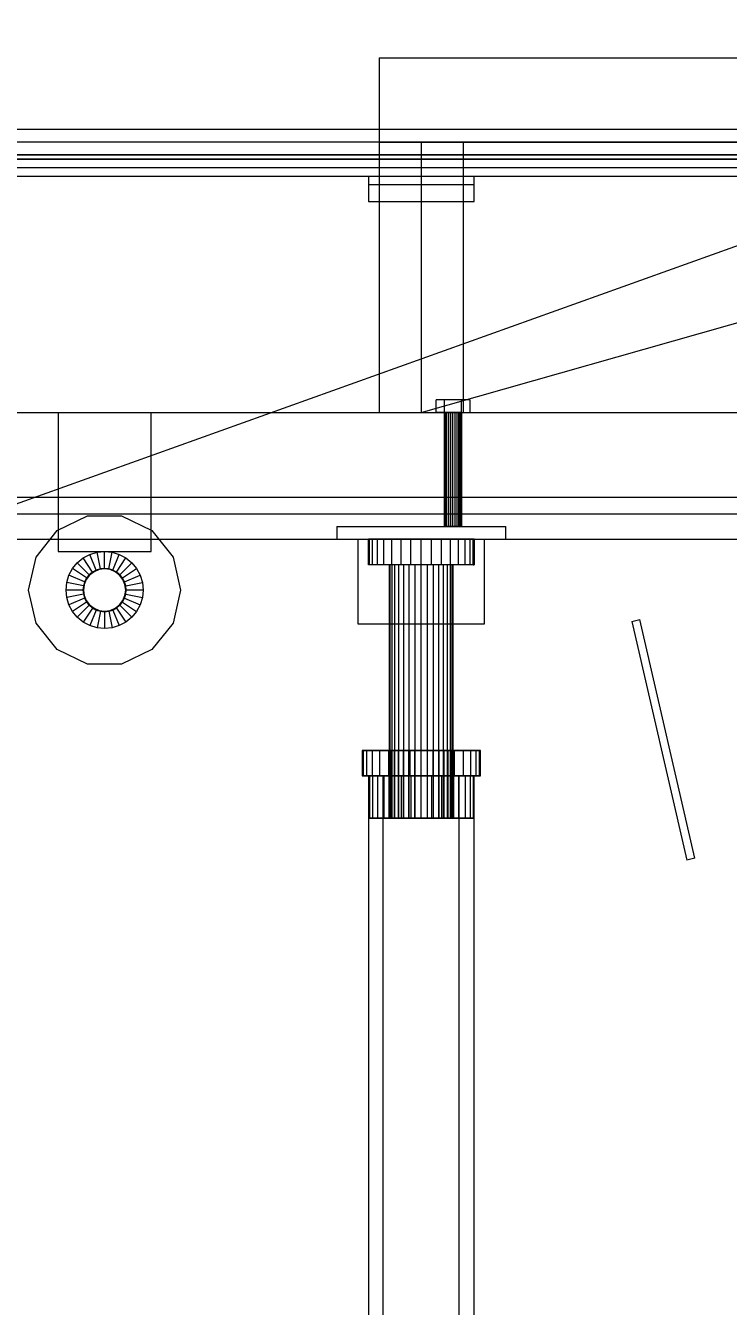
# Model space of a CAD drawing. Header units: millimetres. Extents: x -1970 to 59977, y -50268 to 6837.
# Drawn here: x 26941 to 27274, y 719 to 1325 of the extents above; entities that cross this region are included whole.
import ezdxf

# ---------------------------------------------------------------- set-up
doc = ezdxf.new("R2010")
doc.units = ezdxf.units.MM
for name, color, linetype, lineweight in [('COTAS_P', 1, 'Continuous', 0), ('lateral_briquetadora', 7, 'Continuous', 0), ('lateral_C03', 7, 'Continuous', 0), ('lateral_C05', 7, 'Continuous', 0)]:
    doc.layers.add(name, color=color, linetype=linetype, lineweight=lineweight)
doc.dimstyles.new('R19_100', dxfattribs={"dimtxt": 250, "dimasz": 150, "dimexe": 150, "dimexo": 80, "dimgap": 100, "dimtad": 1, "dimtih": 1, "dimtoh": 1, "dimdsep": 46, "dimcen": 0.09, "dimadec": 0, "dimazin": 0, "dimtfac": 1, "dimtdec": 4, "dimtofl": 0, "dimtmove": 0, "dimatfit": 3, "dimfxl": 1, "dimtolj": 1, "dimtzin": 0, "dimarcsym": 0})

# ---------------------------------------------------------------- blocks, each defined once
blk = doc.blocks.new('*D6')
at = {"layer": 'COTAS_P', "color": 0, "lineweight": -2, "transparency": 16777216}
for p, q in [((25128.19, 1262), (25128.19, 2232)), ((27628.19, 1262), (27628.19, 2232)), ((25278.19, 2082), (27478.19, 2082))]:
    blk.add_line(p, q, dxfattribs=at)
at = {"layer": 'COTAS_P', "color": 0, "transparency": 16777216}
for points in [[(25278.19, 2107), (25278.19, 2057), (25128.19, 2082)], [(27478.19, 2107), (27478.19, 2057), (27628.19, 2082)]]:
    blk.add_solid(points, dxfattribs=at)
at = {"layer": 'Defpoints', "color": 0, "transparency": 16777216}
for p in [(27628.19, 2082), (25128.19, 1182), (27628.19, 1182)]:
    blk.add_point(p, dxfattribs=at)
blk = doc.blocks.new('*D9')
at = {"layer": 'COTAS_P', "color": 0, "lineweight": -2, "transparency": 16777216}
for p, q in [((38921.29, 3577.96), (38703.45, 4523.18)), ((27384.72, 1760.7), (38590.97, 4343.32)), ((27422.7, 927.96), (27204.86, 1873.18))]:
    blk.add_line(p, q, dxfattribs=at)
at = {"layer": 'COTAS_P', "color": 0, "transparency": 16777216}
for points in [[(38585.35, 4367.69), (38596.58, 4318.96), (38737.13, 4377.01)], [(27379.1, 1785.06), (27390.33, 1736.34), (27238.55, 1727.01)]]:
    blk.add_solid(points, dxfattribs=at)
at = {"layer": 'Defpoints', "color": 0, "transparency": 16777216}
for p in [(38737.13, 4377.01), (38939.25, 3500), (27440.67, 850)]:
    blk.add_point(p, dxfattribs=at)

msp = doc.modelspace()

# ---------------------------------------------------------------- linework, layer by layer
at = {"layer": 'lateral_briquetadora'}
for p, q in [((27403.187, 1276), (26783.187, 1276)), ((27413.187, 1264), (26783.187, 1264)), ((26828.187, 1264), (27398.187, 1264)), ((27398.187, 1264), (26828.187, 1060))]:
    msp.add_line(p, q, dxfattribs=at)
at = {"layer": 'lateral_C03'}
for p, q in [((27227.855, 1043.141), (27231.753, 1044.04)), ((27227.855, 1043.141), (27253.906, 930.104)), ((27257.804, 931.003), (27231.753, 1044.04)), ((27257.804, 931.003), (27253.906, 930.104))]:
    msp.add_line(p, q, dxfattribs=at)
at = {"layer": 'lateral_C05'}
for p, q in [((27108.187, 1310), (28033.187, 1310)), ((27108.187, 1310), (27108.187, 1270)), ((27628.187, 1270), (25128.187, 1270)), ((27108.187, 1270), (27148.187, 1270)), ((27108.187, 1270), (27108.187, 1142)), ((27108.187, 1270), (28033.187, 1270)), ((27128.187, 1142), (27578.187, 1270)), ((27578.187, 1270), (27128.187, 1270)), ((27128.187, 1270), (27128.187, 1142)), ((27148.187, 1142), (27148.187, 1270)), ((27628.187, 1262), (25128.187, 1262)), ((25218.187, 1262), (27538.187, 1262)), ((25218.187, 1258), (27538.187, 1258)), ((25218.187, 1254), (27538.187, 1254)), ((27103.187, 1254), (27153.187, 1254)), ((27103.187, 1254), (27103.187, 1250)), ((27103.187, 1250), (27153.187, 1250)), ((27103.187, 1250), (27103.187, 1242)), ((27153.187, 1250), (27153.187, 1254)), ((27153.187, 1242), (27153.187, 1250)), ((27103.187, 1242), (27153.187, 1242)), ((27108.187, 1242), (27148.187, 1242)), ((27108.187, 1242), (27108.187, 1142)), ((27148.187, 1142), (27148.187, 1242)), ((27139.187, 1148), (27135.187, 1148)), ((27135.187, 1142), (27135.187, 1148)), ((27147.187, 1148), (27139.187, 1148)), ((27139.187, 1142), (27139.187, 1148)), ((27151.187, 1148), (27147.187, 1148)), ((27147.187, 1142), (27147.187, 1148)), ((27151.187, 1148), (27151.187, 1142)), ((25038.187, 1142), (27328.187, 1142)), ((26956.187, 1142), (27000.187, 1142)), ((26956.187, 1142), (26956.187, 1076.25)), ((27000.187, 1076.25), (27000.187, 1142)), ((27108.187, 1142), (27148.187, 1142)), ((27139.187, 1142), (27135.187, 1142)), ((27139.323, 1142), (27139.187, 1142)), ((27139.187, 1088), (27139.187, 1142)), ((27147.187, 1142), (27139.187, 1142)), ((27139.722, 1142), (27139.323, 1142)), ((27139.323, 1088), (27139.323, 1142)), ((27140.358, 1142), (27139.722, 1142)), ((27139.722, 1088), (27139.722, 1142)), ((27141.187, 1142), (27140.358, 1142)), ((27140.358, 1088), (27140.358, 1142)), ((27142.151, 1142), (27141.187, 1142)), ((27141.187, 1088), (27141.187, 1142)), ((27143.187, 1142), (27142.151, 1142)), ((27142.151, 1088), (27142.151, 1142)), ((27144.222, 1142), (27143.187, 1142)), ((27143.187, 1088), (27143.187, 1142)), ((27145.187, 1142), (27144.222, 1142)), ((27144.222, 1088), (27144.222, 1142)), ((27146.015, 1142), (27145.187, 1142)), ((27145.187, 1088), (27145.187, 1142)), ((27146.651, 1142), (27146.015, 1142)), ((27146.015, 1088), (27146.015, 1142)), ((27147.05, 1142), (27146.651, 1142)), ((27146.651, 1088), (27146.651, 1142)), ((27147.187, 1142), (27147.05, 1142)), ((27147.05, 1088), (27147.05, 1142)), ((27147.187, 1142), (27147.187, 1088)), ((27147.187, 1142), (27151.187, 1142)), ((25128.187, 1102), (27628.187, 1102)), ((25128.187, 1094), (27628.187, 1094)), ((26955.741, 1086.146), (26970.176, 1093.097)), ((26970.176, 1093.097), (26986.197, 1093.097)), ((26986.197, 1093.097), (27000.632, 1086.146)), ((26945.752, 1073.62), (26955.741, 1086.146)), ((27000.632, 1086.146), (27010.621, 1073.62)), ((27088.187, 1088), (27168.187, 1088)), ((27088.187, 1088), (27088.187, 1082)), ((27139.323, 1088), (27139.187, 1088)), ((27139.722, 1088), (27139.323, 1088)), ((27140.358, 1088), (27139.722, 1088)), ((27141.187, 1088), (27140.358, 1088)), ((27142.151, 1088), (27141.187, 1088)), ((27143.187, 1088), (27142.151, 1088)), ((27144.222, 1088), (27143.187, 1088)), ((27145.187, 1088), (27144.222, 1088)), ((27146.015, 1088), (27145.187, 1088)), ((27146.651, 1088), (27146.015, 1088)), ((27147.05, 1088), (27146.651, 1088)), ((27147.05, 1088), (27147.187, 1088)), ((27168.187, 1082), (27168.187, 1088)), ((25038.187, 1082), (27328.187, 1082)), ((27088.187, 1082), (27168.187, 1082)), ((27098.187, 1082), (27158.187, 1082)), ((27098.187, 1082), (27098.187, 1042)), ((27103.667, 1082), (27103.187, 1082)), ((27103.187, 1070), (27103.187, 1082)), ((27105.09, 1082), (27103.667, 1082)), ((27103.667, 1070), (27103.667, 1082)), ((27107.4, 1082), (27105.09, 1082)), ((27105.09, 1070), (27105.09, 1082)), ((27110.509, 1082), (27107.4, 1082)), ((27107.4, 1070), (27107.4, 1082)), ((27114.297, 1082), (27110.509, 1082)), ((27110.509, 1070), (27110.509, 1082)), ((27118.619, 1082), (27114.297, 1082)), ((27114.297, 1070), (27114.297, 1082)), ((27123.309, 1082), (27118.619, 1082)), ((27118.619, 1070), (27118.619, 1082)), ((27128.187, 1082), (27123.309, 1082)), ((27123.309, 1070), (27123.309, 1082)), ((27133.064, 1082), (27128.187, 1082)), ((27128.187, 1070), (27128.187, 1082)), ((27137.754, 1082), (27133.064, 1082)), ((27133.064, 1070), (27133.064, 1082)), ((27142.076, 1082), (27137.754, 1082)), ((27137.754, 1070), (27137.754, 1082)), ((27145.864, 1082), (27142.076, 1082)), ((27142.076, 1070), (27142.076, 1082)), ((27148.973, 1082), (27145.864, 1082)), ((27145.864, 1070), (27145.864, 1082)), ((27151.284, 1082), (27148.973, 1082)), ((27148.973, 1070), (27148.973, 1082)), ((27152.706, 1082), (27151.284, 1082)), ((27151.284, 1070), (27151.284, 1082)), ((27153.187, 1082), (27152.706, 1082)), ((27152.706, 1070), (27152.706, 1082)), ((27153.187, 1082), (27153.187, 1070)), ((27158.187, 1042), (27158.187, 1082)), ((26942.187, 1058), (26945.752, 1073.62)), ((26956.187, 1076.25), (27000.187, 1076.25)), ((26968.047, 1073.174), (26971.203, 1074.861)), ((26971.203, 1074.861), (26974.626, 1075.899)), ((26974.264, 1067.47), (26971.203, 1074.861)), ((26974.626, 1075.899), (26978.187, 1076.25)), ((26976.187, 1068.053), (26974.626, 1075.899)), ((26978.187, 1068.25), (26978.187, 1076.25)), ((26978.187, 1076.25), (26981.747, 1075.899)), ((26980.186, 1068.053), (26981.747, 1075.899)), ((26981.747, 1075.899), (26985.171, 1074.861)), ((26982.109, 1067.47), (26985.171, 1074.861)), ((26985.171, 1074.861), (26988.326, 1073.174)), ((27010.621, 1073.62), (27014.187, 1058)), ((26961.326, 1064.984), (26963.012, 1068.139)), ((26963.012, 1068.139), (26965.282, 1070.905)), ((26969.664, 1063.695), (26963.012, 1068.139)), ((26965.282, 1070.905), (26968.047, 1073.174)), ((26970.939, 1065.248), (26965.282, 1070.905)), ((26972.492, 1066.523), (26968.047, 1073.174)), ((26974.264, 1067.47), (26972.492, 1066.523)), ((26975.598, 1067.659), (26973.187, 1066.66)), ((26976.187, 1068.053), (26974.264, 1067.47)), ((26978.187, 1068), (26975.598, 1067.659)), ((26978.187, 1068.25), (26976.187, 1068.053)), ((26980.186, 1068.053), (26978.187, 1068.25)), ((26980.775, 1067.659), (26978.187, 1068)), ((26982.109, 1067.47), (26980.186, 1068.053)), ((26983.187, 1066.66), (26980.775, 1067.659)), ((26983.881, 1066.523), (26982.109, 1067.47)), ((26983.881, 1066.523), (26988.326, 1073.174)), ((26985.434, 1065.248), (26991.091, 1070.905)), ((26986.709, 1063.695), (26993.361, 1068.139)), ((26988.326, 1073.174), (26991.091, 1070.905)), ((26991.091, 1070.905), (26993.361, 1068.139)), ((26993.361, 1068.139), (26995.047, 1064.984)), ((27103.667, 1070), (27103.187, 1070)), ((27105.09, 1070), (27103.667, 1070)), ((27107.4, 1070), (27105.09, 1070)), ((27110.509, 1070), (27107.4, 1070)), ((27114.297, 1070), (27110.509, 1070)), ((27113.475, 1070), (27113.187, 1070)), ((27113.187, 950), (27113.187, 1070)), ((27114.328, 1070), (27113.475, 1070)), ((27113.475, 950), (27113.475, 1070)), ((27118.619, 1070), (27114.297, 1070)), ((27115.715, 1070), (27114.328, 1070)), ((27114.328, 950), (27114.328, 1070)), ((27117.58, 1070), (27115.715, 1070)), ((27115.715, 950), (27115.715, 1070)), ((27119.853, 1070), (27117.58, 1070)), ((27117.58, 950), (27117.58, 1070)), ((27123.309, 1070), (27118.619, 1070)), ((27122.446, 1070), (27119.853, 1070)), ((27119.853, 950), (27119.853, 1070)), ((27125.26, 1070), (27122.446, 1070)), ((27122.446, 950), (27122.446, 1070)), ((27128.187, 1070), (27123.309, 1070)), ((27128.187, 1070), (27125.26, 1070)), ((27125.26, 950), (27125.26, 1070)), ((27131.113, 1070), (27128.187, 1070)), ((27128.187, 950), (27128.187, 1070)), ((27133.064, 1070), (27128.187, 1070)), ((27133.927, 1070), (27131.113, 1070)), ((27131.113, 950), (27131.113, 1070)), ((27137.754, 1070), (27133.064, 1070)), ((27136.52, 1070), (27133.927, 1070)), ((27133.927, 950), (27133.927, 1070)), ((27138.793, 1070), (27136.52, 1070)), ((27136.52, 950), (27136.52, 1070)), ((27142.076, 1070), (27137.754, 1070)), ((27140.659, 1070), (27138.793, 1070)), ((27138.793, 950), (27138.793, 1070)), ((27142.045, 1070), (27140.659, 1070)), ((27140.659, 950), (27140.659, 1070)), ((27142.898, 1070), (27142.045, 1070)), ((27142.045, 950), (27142.045, 1070)), ((27145.864, 1070), (27142.076, 1070)), ((27143.187, 1070), (27142.898, 1070)), ((27142.898, 950), (27142.898, 1070)), ((27143.187, 1070), (27143.187, 950)), ((27148.973, 1070), (27145.864, 1070)), ((27151.284, 1070), (27148.973, 1070)), ((27152.706, 1070), (27151.284, 1070)), ((27152.706, 1070), (27153.187, 1070)), ((26959.937, 1058), (26960.287, 1061.56)), ((26960.287, 1061.56), (26961.326, 1064.984)), ((26968.134, 1060), (26960.287, 1061.56)), ((26968.717, 1061.923), (26961.326, 1064.984)), ((26968.717, 1061.923), (26968.134, 1060)), ((26969.526, 1063), (26968.527, 1060.588)), ((26969.664, 1063.695), (26968.717, 1061.923)), ((26971.116, 1065.071), (26969.526, 1063)), ((26970.939, 1065.248), (26969.664, 1063.695)), ((26972.492, 1066.523), (26970.939, 1065.248)), ((26973.187, 1066.66), (26971.116, 1065.071)), ((26985.258, 1065.071), (26983.187, 1066.66)), ((26985.434, 1065.248), (26983.881, 1066.523)), ((26986.847, 1063), (26985.258, 1065.071)), ((26986.709, 1063.695), (26985.434, 1065.248)), ((26987.656, 1061.923), (26986.709, 1063.695)), ((26987.846, 1060.588), (26986.847, 1063)), ((26987.656, 1061.923), (26995.047, 1064.984)), ((26988.24, 1060), (26987.656, 1061.923)), ((26988.24, 1060), (26996.086, 1061.56)), ((26995.047, 1064.984), (26996.086, 1061.56)), ((26996.086, 1061.56), (26996.437, 1058)), ((26945.752, 1042.38), (26942.187, 1058)), ((26967.937, 1058), (26959.937, 1058)), ((26960.287, 1054.44), (26959.937, 1058)), ((26968.134, 1056), (26960.287, 1054.44)), ((26968.134, 1060), (26967.937, 1058)), ((26967.937, 1058), (26968.134, 1056)), ((26968.134, 1056), (26968.717, 1054.077)), ((26968.527, 1060.588), (26968.187, 1058)), ((26968.187, 1058), (26968.527, 1055.412)), ((26968.527, 1055.412), (26969.526, 1053)), ((26986.847, 1053), (26987.846, 1055.412)), ((26987.656, 1054.077), (26988.24, 1056)), ((26988.187, 1058), (26987.846, 1060.588)), ((26987.846, 1055.412), (26988.187, 1058)), ((26988.437, 1058), (26988.24, 1060)), ((26988.24, 1056), (26988.437, 1058)), ((26988.24, 1056), (26996.086, 1054.44)), ((26996.437, 1058), (26988.437, 1058)), ((26996.437, 1058), (26996.086, 1054.44)), ((27014.187, 1058), (27010.621, 1042.38)), ((26961.326, 1051.016), (26960.287, 1054.44)), ((26968.717, 1054.077), (26961.326, 1051.016)), ((26963.012, 1047.861), (26961.326, 1051.016)), ((26969.664, 1052.305), (26963.012, 1047.861)), ((26970.939, 1050.752), (26965.282, 1045.095)), ((26972.492, 1049.477), (26968.047, 1042.826)), ((26968.717, 1054.077), (26969.664, 1052.305)), ((26969.526, 1053), (26971.116, 1050.929)), ((26969.664, 1052.305), (26970.939, 1050.752)), ((26970.939, 1050.752), (26972.492, 1049.477)), ((26971.116, 1050.929), (26973.187, 1049.34)), ((26972.492, 1049.477), (26974.264, 1048.53)), ((26973.187, 1049.34), (26975.598, 1048.341)), ((26980.775, 1048.341), (26983.187, 1049.34)), ((26982.109, 1048.53), (26983.881, 1049.477)), ((26983.187, 1049.34), (26985.258, 1050.929)), ((26983.881, 1049.477), (26985.434, 1050.752)), ((26983.881, 1049.477), (26988.326, 1042.826)), ((26985.258, 1050.929), (26986.847, 1053)), ((26985.434, 1050.752), (26986.709, 1052.305)), ((26985.434, 1050.752), (26991.091, 1045.095)), ((26986.709, 1052.305), (26987.656, 1054.077)), ((26986.709, 1052.305), (26993.361, 1047.861)), ((26987.656, 1054.077), (26995.047, 1051.016)), ((26995.047, 1051.016), (26993.361, 1047.861)), ((26996.086, 1054.44), (26995.047, 1051.016)), ((26965.282, 1045.095), (26963.012, 1047.861)), ((26968.047, 1042.826), (26965.282, 1045.095)), ((26974.264, 1048.53), (26971.203, 1041.139)), ((26974.264, 1048.53), (26976.187, 1047.947)), ((26976.187, 1047.947), (26974.626, 1040.101)), ((26975.598, 1048.341), (26978.187, 1048)), ((26976.187, 1047.947), (26978.187, 1047.75)), ((26978.187, 1048), (26980.775, 1048.341)), ((26978.187, 1047.75), (26980.186, 1047.947)), ((26978.187, 1047.75), (26978.187, 1039.75)), ((26980.186, 1047.947), (26982.109, 1048.53)), ((26980.186, 1047.947), (26981.747, 1040.101)), ((26982.109, 1048.53), (26985.171, 1041.139)), ((26991.091, 1045.095), (26988.326, 1042.826)), ((26993.361, 1047.861), (26991.091, 1045.095)), ((26955.741, 1029.854), (26945.752, 1042.38)), ((26971.203, 1041.139), (26968.047, 1042.826)), ((26974.626, 1040.101), (26971.203, 1041.139)), ((26978.187, 1039.75), (26974.626, 1040.101)), ((26981.747, 1040.101), (26978.187, 1039.75)), ((26985.171, 1041.139), (26981.747, 1040.101)), ((26988.326, 1042.826), (26985.171, 1041.139)), ((27010.621, 1042.38), (27000.632, 1029.854)), ((27098.187, 1042), (27158.187, 1042)), ((26970.176, 1022.903), (26955.741, 1029.854)), ((27000.632, 1029.854), (26986.197, 1022.903)), ((26986.197, 1022.903), (26970.176, 1022.903)), ((27112.937, 982), (27100.187, 982)), ((27100.187, 982), (27100.725, 982)), ((27100.187, 982), (27100.187, 970)), ((27113.23, 982), (27100.725, 982)), ((27100.725, 982), (27102.318, 982)), ((27100.725, 982), (27100.725, 970)), ((27114.097, 982), (27102.318, 982)), ((27102.318, 982), (27104.905, 982)), ((27102.318, 982), (27102.318, 970)), ((27115.507, 982), (27104.905, 982)), ((27104.905, 982), (27108.388, 982)), ((27104.905, 982), (27104.905, 970)), ((27117.403, 982), (27108.388, 982)), ((27108.388, 982), (27112.631, 982)), ((27108.388, 982), (27108.388, 970)), ((27119.714, 982), (27112.631, 982)), ((27112.631, 982), (27117.471, 982)), ((27112.631, 982), (27112.631, 970)), ((27113.23, 982), (27112.937, 982)), ((27112.937, 970), (27112.937, 982)), ((27114.097, 982), (27113.23, 982)), ((27113.23, 970), (27113.23, 982)), ((27115.507, 982), (27114.097, 982)), ((27114.097, 970), (27114.097, 982)), ((27117.403, 982), (27115.507, 982)), ((27115.507, 970), (27115.507, 982)), ((27119.714, 982), (27117.403, 982)), ((27117.403, 970), (27117.403, 982)), ((27122.351, 982), (27117.471, 982)), ((27117.471, 982), (27122.724, 982)), ((27117.471, 982), (27117.471, 970)), ((27122.351, 982), (27119.714, 982)), ((27119.714, 970), (27119.714, 982)), ((27125.211, 982), (27122.351, 982)), ((27122.351, 970), (27122.351, 982)), ((27125.211, 982), (27122.724, 982)), ((27122.724, 982), (27128.187, 982)), ((27122.724, 982), (27122.724, 970)), ((27128.187, 982), (27125.211, 982)), ((27125.211, 970), (27125.211, 982)), ((27131.162, 982), (27128.187, 982)), ((27128.187, 982), (27133.649, 982)), ((27128.187, 970), (27128.187, 982)), ((27134.022, 982), (27131.162, 982)), ((27131.162, 982), (27133.649, 982)), ((27131.162, 970), (27131.162, 982)), ((27133.649, 982), (27138.902, 982)), ((27133.649, 982), (27133.649, 970)), ((27136.659, 982), (27134.022, 982)), ((27134.022, 982), (27138.902, 982)), ((27134.022, 970), (27134.022, 982)), ((27138.97, 982), (27136.659, 982)), ((27136.659, 982), (27143.743, 982)), ((27136.659, 970), (27136.659, 982)), ((27138.902, 982), (27143.743, 982)), ((27138.902, 982), (27138.902, 970)), ((27140.866, 982), (27138.97, 982)), ((27138.97, 982), (27147.986, 982)), ((27138.97, 970), (27138.97, 982)), ((27142.276, 982), (27140.866, 982)), ((27140.866, 982), (27151.468, 982)), ((27140.866, 970), (27140.866, 982)), ((27143.144, 982), (27142.276, 982)), ((27142.276, 982), (27154.055, 982)), ((27142.276, 970), (27142.276, 982)), ((27143.437, 982), (27143.144, 982)), ((27143.144, 982), (27155.649, 982)), ((27143.144, 970), (27143.144, 982)), ((27156.187, 982), (27143.437, 982)), ((27143.437, 982), (27143.437, 970)), ((27143.743, 982), (27147.986, 982)), ((27143.743, 982), (27143.743, 970)), ((27147.986, 982), (27151.468, 982)), ((27147.986, 982), (27147.986, 970)), ((27151.468, 982), (27154.055, 982)), ((27151.468, 982), (27151.468, 970)), ((27154.055, 982), (27155.649, 982)), ((27154.055, 982), (27154.055, 970)), ((27155.649, 982), (27156.187, 982)), ((27155.649, 982), (27155.649, 970)), ((27156.187, 970), (27156.187, 982)), ((27100.725, 970), (27100.187, 970)), ((27100.187, 970), (27112.937, 970)), ((27102.318, 970), (27100.725, 970)), ((27100.725, 970), (27113.23, 970)), ((27104.905, 970), (27102.318, 970)), ((27102.318, 970), (27114.097, 970)), ((27103.187, 970), (27110.187, 970)), ((27103.187, 970), (27103.187, 20)), ((27112.937, 970), (27103.187, 970)), ((27103.187, 970), (27103.667, 970)), ((27103.187, 970), (27103.187, 950)), ((27113.23, 970), (27103.667, 970)), ((27103.667, 970), (27105.09, 970)), ((27103.667, 970), (27103.667, 950)), ((27108.388, 970), (27104.905, 970)), ((27104.905, 970), (27115.507, 970)), ((27114.097, 970), (27105.09, 970)), ((27105.09, 970), (27107.4, 970)), ((27105.09, 970), (27105.09, 950)), ((27115.507, 970), (27107.4, 970)), ((27107.4, 970), (27110.509, 970)), ((27107.4, 970), (27107.4, 950)), ((27112.631, 970), (27108.388, 970)), ((27108.388, 970), (27117.403, 970)), ((27110.187, 20), (27110.187, 970)), ((27110.187, 970), (27146.187, 970)), ((27117.403, 970), (27110.509, 970)), ((27110.509, 970), (27114.297, 970)), ((27110.509, 970), (27110.509, 950)), ((27117.471, 970), (27112.631, 970)), ((27112.631, 970), (27119.714, 970)), ((27113.23, 970), (27112.937, 970)), ((27112.937, 950), (27112.937, 970)), ((27114.097, 970), (27113.23, 970)), ((27113.23, 950), (27113.23, 970)), ((27115.507, 970), (27114.097, 970)), ((27114.097, 950), (27114.097, 970)), ((27119.714, 970), (27114.297, 970)), ((27114.297, 970), (27118.619, 970)), ((27114.297, 970), (27114.297, 950)), ((27117.403, 970), (27115.507, 970)), ((27115.507, 950), (27115.507, 970)), ((27119.714, 970), (27117.403, 970)), ((27117.403, 950), (27117.403, 970)), ((27122.724, 970), (27117.471, 970)), ((27117.471, 970), (27122.351, 970)), ((27122.351, 970), (27118.619, 970)), ((27118.619, 970), (27123.309, 970)), ((27118.619, 970), (27118.619, 950)), ((27122.351, 970), (27119.714, 970)), ((27119.714, 950), (27119.714, 970)), ((27125.211, 970), (27122.351, 970)), ((27122.351, 950), (27122.351, 970)), ((27128.187, 970), (27122.724, 970)), ((27122.724, 970), (27125.211, 970)), ((27125.211, 970), (27123.309, 970)), ((27123.309, 970), (27128.187, 970)), ((27123.309, 970), (27123.309, 950)), ((27128.187, 970), (27125.211, 970)), ((27125.211, 950), (27125.211, 970)), ((27131.162, 970), (27128.187, 970)), ((27128.187, 970), (27133.064, 970)), ((27128.187, 950), (27128.187, 970)), ((27133.649, 970), (27128.187, 970)), ((27134.022, 970), (27131.162, 970)), ((27131.162, 970), (27133.064, 970)), ((27131.162, 950), (27131.162, 970)), ((27133.649, 970), (27131.162, 970)), ((27133.064, 970), (27137.754, 970)), ((27133.064, 970), (27133.064, 950)), ((27138.902, 970), (27133.649, 970)), ((27136.659, 970), (27134.022, 970)), ((27134.022, 970), (27137.754, 970)), ((27134.022, 950), (27134.022, 970)), ((27138.902, 970), (27134.022, 970)), ((27138.97, 970), (27136.659, 970)), ((27136.659, 970), (27142.076, 970)), ((27136.659, 950), (27136.659, 970)), ((27143.743, 970), (27136.659, 970)), ((27137.754, 970), (27142.076, 970)), ((27137.754, 970), (27137.754, 950)), ((27143.743, 970), (27138.902, 970)), ((27140.866, 970), (27138.97, 970)), ((27138.97, 970), (27145.864, 970)), ((27138.97, 950), (27138.97, 970)), ((27147.986, 970), (27138.97, 970)), ((27142.276, 970), (27140.866, 970)), ((27140.866, 970), (27148.973, 970)), ((27140.866, 950), (27140.866, 970)), ((27151.468, 970), (27140.866, 970)), ((27142.076, 970), (27145.864, 970)), ((27142.076, 970), (27142.076, 950)), ((27143.144, 970), (27142.276, 970)), ((27142.276, 970), (27151.284, 970)), ((27142.276, 950), (27142.276, 970)), ((27154.055, 970), (27142.276, 970)), ((27143.437, 970), (27143.144, 970)), ((27143.144, 970), (27152.706, 970)), ((27143.144, 950), (27143.144, 970)), ((27155.649, 970), (27143.144, 970)), ((27153.187, 970), (27143.437, 970)), ((27143.437, 970), (27143.437, 950)), ((27143.437, 970), (27156.187, 970)), ((27147.986, 970), (27143.743, 970)), ((27145.864, 970), (27148.973, 970)), ((27145.864, 970), (27145.864, 950)), ((27146.187, 20), (27146.187, 970)), ((27146.187, 970), (27153.187, 970)), ((27151.468, 970), (27147.986, 970)), ((27148.973, 970), (27151.284, 970)), ((27148.973, 970), (27148.973, 950)), ((27151.284, 970), (27152.706, 970)), ((27151.284, 970), (27151.284, 950)), ((27154.055, 970), (27151.468, 970)), ((27152.706, 970), (27153.187, 970)), ((27152.706, 970), (27152.706, 950)), ((27153.187, 20), (27153.187, 970)), ((27153.187, 950), (27153.187, 970)), ((27155.649, 970), (27154.055, 970)), ((27156.187, 970), (27155.649, 970)), ((27103.667, 950), (27103.187, 950)), ((27103.187, 950), (27112.937, 950)), ((27105.09, 950), (27103.667, 950)), ((27103.667, 950), (27113.23, 950)), ((27107.4, 950), (27105.09, 950)), ((27105.09, 950), (27114.097, 950)), ((27110.509, 950), (27107.4, 950)), ((27107.4, 950), (27115.507, 950)), ((27114.297, 950), (27110.509, 950)), ((27110.509, 950), (27117.403, 950)), ((27112.937, 950), (27113.23, 950)), ((27113.475, 950), (27113.187, 950)), ((27113.23, 950), (27114.097, 950)), ((27114.328, 950), (27113.475, 950)), ((27114.097, 950), (27115.507, 950)), ((27118.619, 950), (27114.297, 950)), ((27114.297, 950), (27119.714, 950)), ((27115.715, 950), (27114.328, 950)), ((27115.507, 950), (27117.403, 950)), ((27117.58, 950), (27115.715, 950)), ((27117.403, 950), (27119.714, 950)), ((27119.853, 950), (27117.58, 950)), ((27123.309, 950), (27118.619, 950)), ((27118.619, 950), (27122.351, 950)), ((27119.714, 950), (27122.351, 950)), ((27122.446, 950), (27119.853, 950)), ((27122.351, 950), (27125.211, 950)), ((27125.26, 950), (27122.446, 950)), ((27128.187, 950), (27123.309, 950)), ((27123.309, 950), (27125.211, 950)), ((27125.211, 950), (27128.187, 950)), ((27128.187, 950), (27125.26, 950)), ((27131.113, 950), (27128.187, 950)), ((27133.064, 950), (27128.187, 950)), ((27128.187, 950), (27131.162, 950)), ((27133.927, 950), (27131.113, 950)), ((27133.064, 950), (27131.162, 950)), ((27131.162, 950), (27134.022, 950)), ((27137.754, 950), (27133.064, 950)), ((27136.52, 950), (27133.927, 950)), ((27137.754, 950), (27134.022, 950)), ((27134.022, 950), (27136.659, 950)), ((27138.793, 950), (27136.52, 950)), ((27142.076, 950), (27136.659, 950)), ((27136.659, 950), (27138.97, 950)), ((27142.076, 950), (27137.754, 950)), ((27140.659, 950), (27138.793, 950)), ((27145.864, 950), (27138.97, 950)), ((27138.97, 950), (27140.866, 950)), ((27142.045, 950), (27140.659, 950)), ((27148.973, 950), (27140.866, 950)), ((27140.866, 950), (27142.276, 950)), ((27142.898, 950), (27142.045, 950)), ((27145.864, 950), (27142.076, 950)), ((27151.284, 950), (27142.276, 950)), ((27142.276, 950), (27143.144, 950)), ((27142.898, 950), (27143.187, 950)), ((27152.706, 950), (27143.144, 950)), ((27143.144, 950), (27143.437, 950)), ((27143.437, 950), (27153.187, 950)), ((27148.973, 950), (27145.864, 950)), ((27151.284, 950), (27148.973, 950)), ((27152.706, 950), (27151.284, 950)), ((27153.187, 950), (27152.706, 950))]:
    msp.add_line(p, q, dxfattribs=at)

# ---------------------------------------------------------------- dimensions: what is measured, and where the dimension line sits
at = {"layer": 'COTAS_P'}
for p1, p2, picture, middle in [((27440.666, 850), (38939.253, 3500), '*D9', (32987.841, 3052.011)), ((25128.187, 1182), (27628.187, 1182), '*D6', (26378.187, 2082))]:
    dim = msp.add_aligned_dim(p1=p1, p2=p2, distance=900, text='<> P', dimstyle='R19_100', dxfattribs=at)
    dim.commit()
    dim.dimension.update_dxf_attribs({"geometry": picture, "text_midpoint": middle})

doc.saveas('drawing.dxf')
